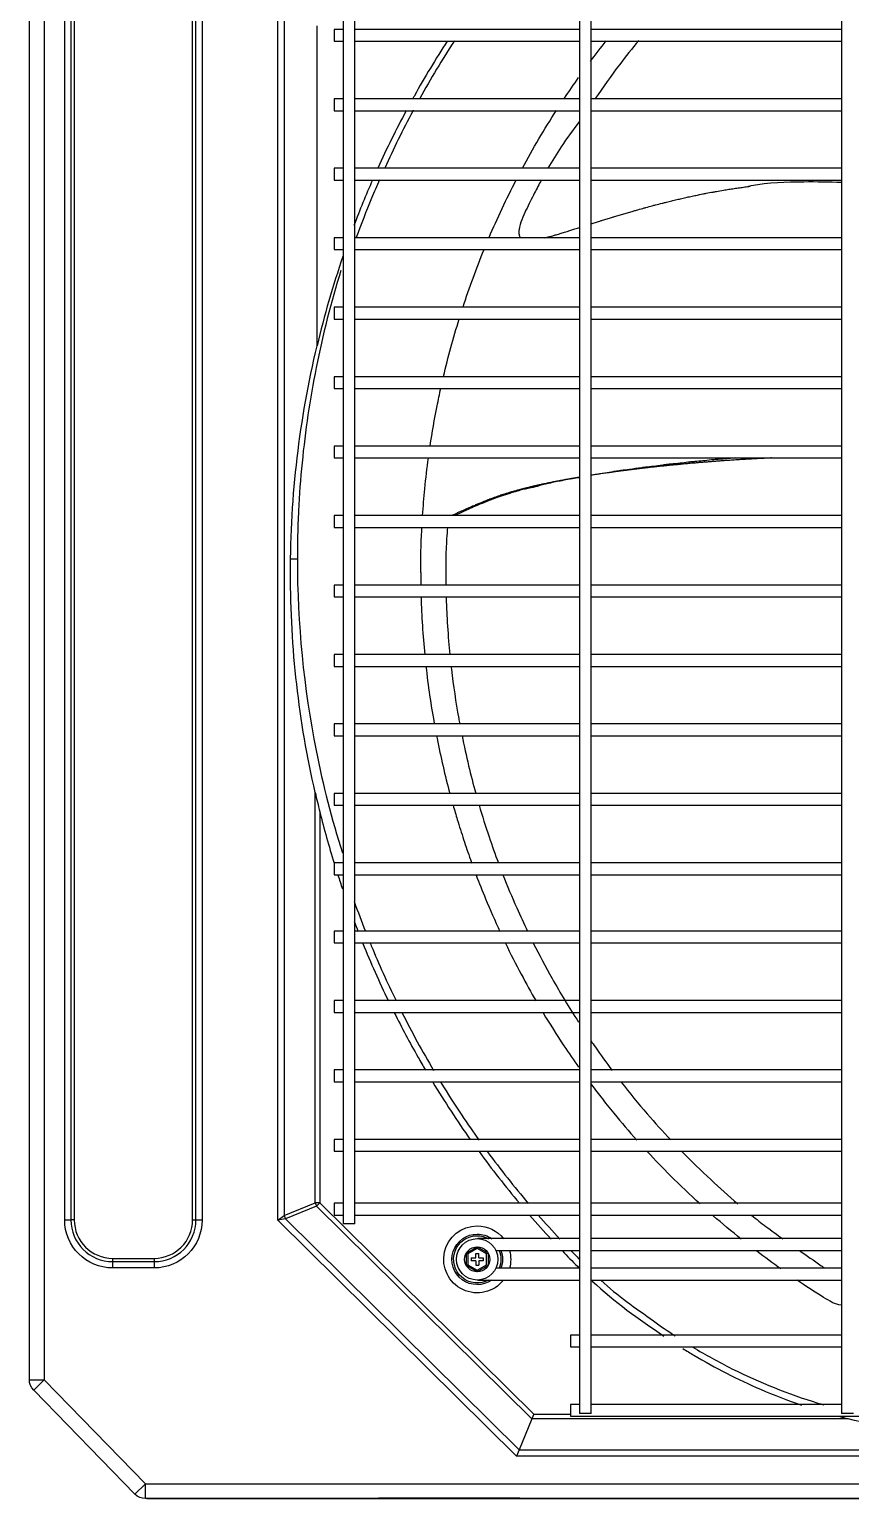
# Model space of a CAD drawing. Extents: x 58467 to 79089, y -33726 to -17391.
# Drawn here: x 72327.38 to 72355.18, y -19215.78 to -19166.08 of the extents above; entities that cross this region are included whole.
import ezdxf

# ---------------------------------------------------------------- set-up
doc = ezdxf.new("R2010")
doc.units = 0
doc.header["$LTSCALE"] = 100

# ---------------------------------------------------------------- blocks, each defined once
blk = doc.blocks.new('ZSGT')
at = {"color": 3}
for p, q in [((40406.112, -24505.674, -3.539), (40406.112, -24624.037, -3.539)), ((40406.512, -24624.037, -3.539), (40406.512, -24505.674, -3.539)), ((40414.991, -24505.674, -3.539), (40414.991, -24624.037, -3.539)), ((40387.493, -24622.901, -3.539), (40387.493, -24506.899, -3.539)), ((40387.993, -24506.899, -3.539), (40387.993, -24622.901, -3.539)), ((40388.688, -24617.494, -3.539), (40388.688, -24512.35, -3.539)), ((40388.901, -24512.35, -3.539), (40388.901, -24617.494, -3.539)), ((40389.013, -24512.35, -3.539), (40389.013, -24617.494, -3.539)), ((40393.018, -24617.494, -3.539), (40393.018, -24512.35, -3.539)), ((40393.13, -24617.494, -3.539), (40393.13, -24512.35, -3.539)), ((40393.342, -24512.35, -3.539), (40393.342, -24617.494, -3.539)), ((40395.909, -24617.501, -3.539), (40395.909, -24512.343, -3.539)), ((40398.113, -24512.173, -3.539), (40398.113, -24617.628, -3.539)), ((40398.513, -24617.628, -3.539), (40398.513, -24512.173, -3.539)), ((40396.121, -24512.495, -3.539), (40396.121, -24617.349, -3.539)), ((40397.233, -24587.921, -3.539), (40397.233, -24577.1, -3.539)), ((40398.114, -24577.22, -3.539), (40397.814, -24577.22, -3.539)), ((40397.814, -24577.22, -3.539), (40397.814, -24577.62, -3.539)), ((40406.113, -24577.22, -3.539), (40398.514, -24577.22, -3.539)), ((40414.991, -24577.22, -3.539), (40406.513, -24577.22, -3.539)), ((40397.814, -24577.62, -3.539), (40398.114, -24577.62, -3.539)), ((40398.514, -24577.62, -3.539), (40406.113, -24577.62, -3.539)), ((40406.513, -24577.62, -3.539), (40414.991, -24577.62, -3.539)), ((40398.114, -24579.57, -3.539), (40397.814, -24579.57, -3.539)), ((40397.814, -24579.57, -3.539), (40397.814, -24579.97, -3.539)), ((40406.113, -24579.57, -3.539), (40398.514, -24579.57, -3.539)), ((40414.991, -24579.57, -3.539), (40406.513, -24579.57, -3.539)), ((40397.814, -24579.97, -3.539), (40398.114, -24579.97, -3.539)), ((40398.514, -24579.97, -3.539), (40406.113, -24579.97, -3.539)), ((40406.513, -24579.97, -3.539), (40414.991, -24579.97, -3.539)), ((40398.114, -24581.92, -3.539), (40397.814, -24581.92, -3.539)), ((40397.814, -24581.92, -3.539), (40397.814, -24582.32, -3.539)), ((40406.113, -24581.92, -3.539), (40398.514, -24581.92, -3.539)), ((40414.991, -24581.92, -3.539), (40406.513, -24581.92, -3.539)), ((40397.814, -24582.32, -3.539), (40398.114, -24582.32, -3.539)), ((40398.514, -24582.32, -3.539), (40406.113, -24582.32, -3.539)), ((40406.513, -24582.32, -3.539), (40414.991, -24582.32, -3.539)), ((40398.114, -24584.269, -3.539), (40397.814, -24584.269, -3.539)), ((40397.814, -24584.269, -3.539), (40397.814, -24584.669, -3.539)), ((40406.113, -24584.269, -3.539), (40398.514, -24584.269, -3.539)), ((40414.991, -24584.269, -3.539), (40406.513, -24584.269, -3.539)), ((40397.814, -24584.669, -3.539), (40398.114, -24584.669, -3.539)), ((40398.514, -24584.669, -3.539), (40406.113, -24584.669, -3.539)), ((40406.513, -24584.669, -3.539), (40414.991, -24584.669, -3.539)), ((40398.114, -24586.619, -3.539), (40397.814, -24586.619, -3.539)), ((40397.814, -24586.619, -3.539), (40397.814, -24587.019, -3.539)), ((40397.814, -24587.019, -3.539), (40398.114, -24587.019, -3.539)), ((40406.113, -24586.619, -3.539), (40398.514, -24586.619, -3.539)), ((40398.514, -24587.019, -3.539), (40406.113, -24587.019, -3.539)), ((40414.991, -24586.619, -3.539), (40406.513, -24586.619, -3.539)), ((40406.513, -24587.019, -3.539), (40414.991, -24587.019, -3.539)), ((40398.114, -24588.969, -3.539), (40397.814, -24588.969, -3.539)), ((40397.814, -24588.969, -3.539), (40397.814, -24589.369, -3.539)), ((40406.113, -24588.969, -3.539), (40398.514, -24588.969, -3.539)), ((40414.991, -24588.969, -3.539), (40406.513, -24588.969, -3.539)), ((40397.814, -24589.369, -3.539), (40398.114, -24589.369, -3.539)), ((40398.514, -24589.369, -3.539), (40406.113, -24589.369, -3.539)), ((40406.513, -24589.369, -3.539), (40414.991, -24589.369, -3.539)), ((40398.114, -24591.318, -3.539), (40397.814, -24591.318, -3.539)), ((40397.814, -24591.318, -3.539), (40397.814, -24591.718, -3.539)), ((40406.113, -24591.318, -3.539), (40398.514, -24591.318, -3.539)), ((40414.991, -24591.318, -3.539), (40406.513, -24591.318, -3.539)), ((40397.814, -24591.718, -3.539), (40398.114, -24591.718, -3.539)), ((40398.514, -24591.718, -3.539), (40406.113, -24591.718, -3.539)), ((40406.513, -24591.718, -3.539), (40414.991, -24591.718, -3.539)), ((40398.114, -24593.668, -3.539), (40397.814, -24593.668, -3.539)), ((40397.814, -24593.668, -3.539), (40397.814, -24594.068, -3.539)), ((40406.113, -24593.668, -3.539), (40398.514, -24593.668, -3.539)), ((40414.991, -24593.668, -3.539), (40406.513, -24593.668, -3.539)), ((40397.814, -24594.068, -3.539), (40398.114, -24594.068, -3.539)), ((40398.514, -24594.068, -3.539), (40406.113, -24594.068, -3.539)), ((40406.513, -24594.068, -3.539), (40414.991, -24594.068, -3.539)), ((40398.114, -24596.017, -3.539), (40397.814, -24596.017, -3.539)), ((40397.814, -24596.017, -3.539), (40397.814, -24596.417, -3.539)), ((40397.814, -24596.417, -3.539), (40398.114, -24596.417, -3.539)), ((40406.113, -24596.017, -3.539), (40398.514, -24596.017, -3.539)), ((40398.514, -24596.417, -3.539), (40406.113, -24596.417, -3.539)), ((40414.991, -24596.017, -3.539), (40406.513, -24596.017, -3.539)), ((40406.513, -24596.417, -3.539), (40414.991, -24596.417, -3.539)), ((40398.114, -24598.367, -3.539), (40397.814, -24598.367, -3.539)), ((40397.814, -24598.367, -3.539), (40397.814, -24598.767, -3.539)), ((40406.113, -24598.367, -3.539), (40398.514, -24598.367, -3.539)), ((40414.991, -24598.367, -3.539), (40406.513, -24598.367, -3.539)), ((40397.814, -24598.767, -3.539), (40398.114, -24598.767, -3.539)), ((40398.514, -24598.767, -3.539), (40406.113, -24598.767, -3.539)), ((40406.513, -24598.767, -3.539), (40414.991, -24598.767, -3.539)), ((40398.114, -24600.717, -3.539), (40397.814, -24600.717, -3.539)), ((40397.814, -24600.717, -3.539), (40397.814, -24601.117, -3.539)), ((40406.113, -24600.717, -3.539), (40398.514, -24600.717, -3.539)), ((40414.991, -24600.717, -3.539), (40406.513, -24600.717, -3.539)), ((40397.814, -24601.117, -3.539), (40398.114, -24601.117, -3.539)), ((40398.514, -24601.117, -3.539), (40406.113, -24601.117, -3.539)), ((40406.513, -24601.117, -3.539), (40414.991, -24601.117, -3.539)), ((40397.169, -24616.915, -3.539), (40397.169, -24603.038, -3.539)), ((40398.114, -24603.066, -3.539), (40397.814, -24603.066, -3.539)), ((40397.814, -24603.066, -3.539), (40397.814, -24603.466, -3.539)), ((40406.113, -24603.066, -3.539), (40398.514, -24603.066, -3.539)), ((40414.991, -24603.066, -3.539), (40406.513, -24603.066, -3.539)), ((40397.324, -24603.687, -3.539), (40397.324, -24616.915, -3.539)), ((40397.814, -24603.466, -3.539), (40398.114, -24603.466, -3.539)), ((40398.514, -24603.466, -3.539), (40406.113, -24603.466, -3.539)), ((40406.513, -24603.466, -3.539), (40414.991, -24603.466, -3.539)), ((40398.114, -24605.416, -3.539), (40397.814, -24605.416, -3.539)), ((40397.814, -24605.416, -3.539), (40397.814, -24605.816, -3.539)), ((40406.113, -24605.416, -3.539), (40398.514, -24605.416, -3.539)), ((40414.991, -24605.416, -3.539), (40406.513, -24605.416, -3.539)), ((40397.814, -24605.816, -3.539), (40398.114, -24605.816, -3.539)), ((40398.514, -24605.816, -3.539), (40406.113, -24605.816, -3.539)), ((40406.513, -24605.816, -3.539), (40414.991, -24605.816, -3.539)), ((40398.114, -24607.723, -3.539), (40397.814, -24607.723, -3.539)), ((40397.814, -24607.723, -3.539), (40397.814, -24608.123, -3.539)), ((40406.113, -24607.723, -3.539), (40398.514, -24607.723, -3.539)), ((40414.991, -24607.723, -3.539), (40406.513, -24607.723, -3.539)), ((40397.814, -24608.123, -3.539), (40398.114, -24608.123, -3.539)), ((40398.514, -24608.123, -3.539), (40406.113, -24608.123, -3.539)), ((40406.513, -24608.123, -3.539), (40414.991, -24608.123, -3.539)), ((40398.114, -24610.072, -3.539), (40397.814, -24610.072, -3.539)), ((40397.814, -24610.072, -3.539), (40397.814, -24610.472, -3.539)), ((40406.113, -24610.072, -3.539), (40398.514, -24610.072, -3.539)), ((40414.991, -24610.072, -3.539), (40406.513, -24610.072, -3.539)), ((40397.814, -24610.472, -3.539), (40398.114, -24610.472, -3.539)), ((40398.514, -24610.472, -3.539), (40406.113, -24610.472, -3.539)), ((40406.513, -24610.472, -3.539), (40414.991, -24610.472, -3.539)), ((40398.114, -24612.422, -3.539), (40397.814, -24612.422, -3.539)), ((40397.814, -24612.422, -3.539), (40397.814, -24612.822, -3.539)), ((40397.814, -24612.822, -3.539), (40398.114, -24612.822, -3.539)), ((40406.113, -24612.422, -3.539), (40398.514, -24612.422, -3.539)), ((40398.514, -24612.822, -3.539), (40406.113, -24612.822, -3.539)), ((40414.991, -24612.422, -3.539), (40406.513, -24612.422, -3.539)), ((40406.513, -24612.822, -3.539), (40414.991, -24612.822, -3.539)), ((40398.114, -24614.772, -3.539), (40397.814, -24614.772, -3.539)), ((40397.814, -24614.772, -3.539), (40397.814, -24615.171, -3.539)), ((40406.113, -24614.772, -3.539), (40398.514, -24614.772, -3.539)), ((40414.991, -24614.772, -3.539), (40406.513, -24614.772, -3.539)), ((40397.814, -24615.171, -3.539), (40398.114, -24615.171, -3.539)), ((40398.514, -24615.171, -3.539), (40406.113, -24615.171, -3.539)), ((40406.513, -24615.171, -3.539), (40414.991, -24615.171, -3.539)), ((40396.121, -24617.349, -3.539), (40397.169, -24616.915, -3.539)), ((40397.214, -24617.025, -3.539), (40396.167, -24617.459, -3.539)), ((40397.324, -24616.915, -3.539), (40397.169, -24616.915, -3.539)), ((40397.324, -24616.915, -3.539), (40397.214, -24617.025, -3.539)), ((40404.503, -24624.222, -3.539), (40397.214, -24617.025, -3.539)), ((40397.324, -24616.915, -3.539), (40404.567, -24624.067, -3.539)), ((40398.114, -24616.928, -3.539), (40397.814, -24616.928, -3.539)), ((40397.814, -24616.928, -3.539), (40397.814, -24617.328, -3.539)), ((40397.814, -24617.328, -3.539), (40398.114, -24617.328, -3.539)), ((40406.113, -24616.928, -3.539), (40398.514, -24616.928, -3.539)), ((40398.514, -24617.328, -3.539), (40406.113, -24617.328, -3.539)), ((40414.991, -24616.928, -3.539), (40406.513, -24616.928, -3.539)), ((40406.513, -24617.328, -3.539), (40414.991, -24617.328, -3.539)), ((40388.688, -24617.494, -3.539), (40388.901, -24617.494, -3.539)), ((40389.013, -24617.494, -3.539), (40388.901, -24617.494, -3.539)), ((40393.018, -24617.494, -3.539), (40393.13, -24617.494, -3.539)), ((40393.13, -24617.494, -3.539), (40393.342, -24617.494, -3.539)), ((40395.909, -24617.501, -3.539), (40396.121, -24617.349, -3.539)), ((40396.167, -24617.459, -3.539), (40395.909, -24617.501, -3.539)), ((40403.981, -24625.482, -3.539), (40395.909, -24617.501, -3.539)), ((40396.167, -24617.459, -3.539), (40404.069, -24625.27, -3.539)), ((40398.313, -24617.628, -3.539), (40398.113, -24617.628, -3.539)), ((40398.513, -24617.628, -3.539), (40398.313, -24617.628, -3.539)), ((40404.047, -24618.128, -3.539), (40402.67, -24618.128, -3.539)), ((40404.329, -24618.128, -3.539), (40404.047, -24618.128, -3.539)), ((40404.695, -24618.128, -3.539), (40404.329, -24618.128, -3.539)), ((40404.329, -24618.128, -3.539), (40404.329, -24618.128, -3.539)), ((40404.978, -24618.128, -3.539), (40404.695, -24618.128, -3.539)), ((40404.695, -24618.128, -3.539), (40404.695, -24618.128, -3.539)), ((40406.112, -24618.128, -3.539), (40404.978, -24618.128, -3.539)), ((40414.991, -24618.128, -3.539), (40406.512, -24618.128, -3.539)), ((40390.312, -24618.794, -3.539), (40391.718, -24618.794, -3.539)), ((40390.312, -24618.794, -3.539), (40390.312, -24618.906, -3.539)), ((40391.718, -24618.794, -3.539), (40391.718, -24618.906, -3.539)), ((40402.286, -24618.615, -3.539), (40402.654, -24618.403, -3.539)), ((40402.286, -24619.04, -3.539), (40402.286, -24618.615, -3.539)), ((40402.286, -24618.615, -3.539), (40402.336, -24618.644, -3.539)), ((40402.654, -24618.461, -3.539), (40402.336, -24618.644, -3.539)), ((40402.336, -24618.644, -3.539), (40402.336, -24619.011, -3.539)), ((40402.454, -24618.778, -3.539), (40402.604, -24618.778, -3.539)), ((40402.454, -24618.778, -3.539), (40402.454, -24618.878, -3.539)), ((40402.604, -24618.628, -3.539), (40402.704, -24618.628, -3.539)), ((40402.604, -24618.778, -3.539), (40402.604, -24618.628, -3.539)), ((40402.654, -24618.403, -3.539), (40403.022, -24618.615, -3.539)), ((40402.654, -24618.403, -3.539), (40402.654, -24618.461, -3.539)), ((40402.972, -24618.644, -3.539), (40402.654, -24618.461, -3.539)), ((40402.704, -24618.778, -3.539), (40402.704, -24618.628, -3.539)), ((40402.704, -24618.778, -3.539), (40402.854, -24618.778, -3.539)), ((40402.854, -24618.778, -3.539), (40402.854, -24618.878, -3.539)), ((40403.022, -24618.615, -3.539), (40402.972, -24618.644, -3.539)), ((40402.972, -24619.011, -3.539), (40402.972, -24618.644, -3.539)), ((40403.022, -24618.615, -3.539), (40403.022, -24619.04, -3.539)), ((40403.286, -24618.528, -3.539), (40404.047, -24618.528, -3.539)), ((40404.047, -24618.528, -3.539), (40404.329, -24618.528, -3.539)), ((40404.329, -24618.528, -3.539), (40404.695, -24618.528, -3.539)), ((40404.695, -24618.528, -3.539), (40404.978, -24618.528, -3.539)), ((40404.978, -24618.528, -3.539), (40406.112, -24618.528, -3.539)), ((40406.512, -24618.528, -3.539), (40414.991, -24618.528, -3.539)), ((40390.312, -24618.906, -3.539), (40391.718, -24618.906, -3.539)), ((40390.312, -24618.906, -3.539), (40390.312, -24619.118, -3.539)), ((40391.718, -24619.118, -3.539), (40390.312, -24619.118, -3.539)), ((40391.718, -24618.906, -3.539), (40391.718, -24619.118, -3.539)), ((40402.336, -24619.011, -3.539), (40402.286, -24619.04, -3.539)), ((40402.654, -24619.253, -3.539), (40402.286, -24619.04, -3.539)), ((40402.336, -24619.011, -3.539), (40402.654, -24619.195, -3.539)), ((40402.604, -24618.878, -3.539), (40402.454, -24618.878, -3.539)), ((40402.604, -24618.878, -3.539), (40402.604, -24619.028, -3.539)), ((40402.604, -24619.028, -3.539), (40402.704, -24619.028, -3.539)), ((40402.654, -24619.195, -3.539), (40402.972, -24619.011, -3.539)), ((40403.022, -24619.04, -3.539), (40402.654, -24619.253, -3.539)), ((40402.654, -24619.195, -3.539), (40402.654, -24619.253, -3.539)), ((40402.704, -24618.878, -3.539), (40402.704, -24619.028, -3.539)), ((40402.854, -24618.878, -3.539), (40402.704, -24618.878, -3.539)), ((40402.972, -24619.011, -3.539), (40403.022, -24619.04, -3.539)), ((40404.047, -24619.128, -3.539), (40403.286, -24619.128, -3.539)), ((40404.33, -24619.128, -3.539), (40404.047, -24619.128, -3.539)), ((40404.695, -24619.128, -3.539), (40404.33, -24619.128, -3.539)), ((40404.978, -24619.128, -3.539), (40404.695, -24619.128, -3.539)), ((40406.113, -24619.128, -3.539), (40404.978, -24619.128, -3.539)), ((40414.991, -24619.128, -3.539), (40406.513, -24619.128, -3.539)), ((40402.67, -24619.528, -3.539), (40404.047, -24619.528, -3.539)), ((40404.047, -24619.528, -3.539), (40404.33, -24619.528, -3.539)), ((40404.33, -24619.528, -3.539), (40404.695, -24619.528, -3.539)), ((40404.695, -24619.528, -3.539), (40404.978, -24619.528, -3.539)), ((40404.978, -24619.528, -3.539), (40406.113, -24619.528, -3.539)), ((40406.513, -24619.528, -3.539), (40414.991, -24619.528, -3.539)), ((40406.112, -24621.387, -3.539), (40405.812, -24621.387, -3.539)), ((40405.812, -24621.387, -3.539), (40405.812, -24621.787, -3.539)), ((40405.812, -24621.787, -3.539), (40406.112, -24621.787, -3.539)), ((40414.991, -24621.387, -3.539), (40406.512, -24621.387, -3.539)), ((40406.512, -24621.787, -3.539), (40414.991, -24621.787, -3.539)), ((40387.493, -24622.901, -3.539), (40387.993, -24622.901, -3.539)), ((40387.639, -24623.254, -3.539), (40387.993, -24622.901, -3.539)), ((40391.066, -24626.776, -3.539), (40387.639, -24623.254, -3.539)), ((40387.993, -24622.901, -3.539), (40391.42, -24626.422, -3.539)), ((40406.112, -24623.736, -3.539), (40405.812, -24623.736, -3.539)), ((40405.812, -24623.736, -3.539), (40405.812, -24624.136, -3.539)), ((40414.991, -24623.736, -3.539), (40406.512, -24623.736, -3.539)), ((40404.503, -24624.222, -3.539), (40404.069, -24625.27, -3.539)), ((40404.567, -24624.067, -3.539), (40404.503, -24624.222, -3.539)), ((40415.214, -24624.222, -3.539), (40404.503, -24624.222, -3.539)), ((40404.567, -24624.067, -3.539), (40405.812, -24624.067, -3.539)), ((40405.812, -24624.136, -3.539), (40451.205, -24624.136, -3.539)), ((40406.312, -24624.037, -3.539), (40406.112, -24624.037, -3.539)), ((40406.512, -24624.037, -3.539), (40406.312, -24624.037, -3.539)), ((40415.191, -24624.037, -3.539), (40414.991, -24624.037, -3.539)), ((40415.391, -24624.037, -3.539), (40415.191, -24624.037, -3.539)), ((40404.069, -24625.27, -3.539), (40403.981, -24625.482, -3.539)), ((40404.069, -24625.27, -3.539), (40452.884, -24625.27, -3.539)), ((40453.036, -24625.482, -3.539), (40403.981, -24625.482, -3.539)), ((40391.066, -24626.776, -3.539), (40391.42, -24626.422, -3.539)), ((40391.42, -24626.422, -3.539), (40459.472, -24626.422, -3.539)), ((40391.42, -24626.922, -3.539), (40391.42, -24626.422, -3.539)), ((40459.472, -24626.922, -3.539), (40391.42, -24626.922, -3.539)), ((40391.467, -24626.922, -3.539), (40459.472, -24626.922, -3.539)), ((40391.467, -24626.922, -3.539), (40459.472, -24626.922, -3.539)), ((40399.614, -24626.902, -3.539), (40399.314, -24626.902, -3.539)), ((40399.614, -24626.902, -3.539), (40399.314, -24626.902, -3.539)), ((40404.097, -24626.902, -3.539), (40399.614, -24626.902, -3.539)), ((40399.614, -24626.922, -3.539), (40399.614, -24626.902, -3.539)), ((40404.097, -24626.902, -3.539), (40399.614, -24626.902, -3.539)), ((40399.614, -24626.922, -3.539), (40399.614, -24626.902, -3.539))]:
    blk.add_line(p, q, dxfattribs=at)
for radius in [0.7, 0.425, 0.425]:
    blk.add_circle((40402.654, -24618.828, -3.539), radius, dxfattribs=at)
at = {"color": 3, "extrusion": (0, 0, -1)}
for centre, radius, start, end in [((-40390.312, -24617.494, 3.539), 1.624, 270, 0), ((-40391.718, -24617.494, 3.539), 1.624, 180, 270), ((-40402.654, -24618.828, 3.539), 1.133, 218.1431, 90), ((-40402.654, -24618.828, 3.539), 1.133, 90, 141.8625), ((-40402.654, -24618.828, 3.539), 0.856, 234.7874, 90), ((-40402.654, -24618.828, 3.539), 0.8, 241.0199, 90), ((-40402.654, -24618.828, 3.539), 0.856, 90, 125.2181), ((-40402.654, -24618.828, 3.539), 0.8, 90, 118.9856), ((-40402.654, -24618.828, 3.539), 0.8, 157.9949, 202.0107), ((-40402.654, -24618.828, 3.539), 0.856, 159.5138, 200.4919), ((-40402.654, -24618.828, 3.539), 1.133, 164.6607, 195.3451), ((-40387.993, -24622.901, 3.539), 0.5, 315, 0), ((-40391.42, -24626.422, 3.539), 0.5, 270, 315), ((-40399.314, -24626.982, 3.539), 0.08, 48.5895, 90), ((-40399.314, -24626.982, 3.539), 0.08, 48.5895, 90)]:
    blk.add_arc(centre, radius, start, end, dxfattribs=at)
at = {"color": 3}
for centre, radius, start, end in [((40390.312, -24617.494, -3.539), 1.412, 180, 270), ((40390.312, -24617.494, -3.539), 1.3, 180, 270), ((40391.718, -24617.494, -3.539), 1.412, 270, 0), ((40391.718, -24617.494, -3.539), 1.3, 270, 0)]:
    blk.add_arc(centre, radius, start, end, dxfattribs=at)
for centre in [(40397.324, -24616.915, -3.539), (40396.277, -24617.349, -3.539)]:
    blk.add_ellipse(centre, major_axis=(0.084, -0.203), ratio=0.678598, start_param=4.438375, end_param=4.986403, dxfattribs=at)
for points, knots in [([(40401.639, -24577.616, -3.539), (40401.248, -24578.221, -3.539), (40400.877, -24578.838, -3.539), (40400.51, -24579.496, -3.539), (40400.491, -24579.53, -3.539), (40400.472, -24579.563, -3.539)], [0, 0, 0, 0, 0.948829, 0.948829, 1, 1, 1, 1]), ([(40408.124, -24577.595, -3.539), (40407.898, -24577.864, -3.539), (40407.389, -24578.5, -3.539), (40406.92, -24579.176, -3.539), (40406.651, -24579.563, -3.539)], [0, 0, 0, 0, 0.431303, 1, 1, 1, 1]), ([(40405.593, -24579.57, -3.539), (40405.598, -24579.563, -3.539), (40405.602, -24579.556, -3.539), (40405.764, -24579.314, -3.539), (40405.924, -24579.081, -3.539), (40406.088, -24578.852, -3.539)], [0, 0, 0, 0, 0.030043, 0.030043, 1, 1, 1, 1]), ([(40400.491, -24579.956, -3.539), (40400.485, -24579.967, -3.539), (40400.479, -24579.978, -3.539), (40400.137, -24580.617, -3.539), (40399.819, -24581.26, -3.539), (40399.523, -24581.911, -3.539)], [0, 0, 0, 0, 0.01719, 0.01719, 1, 1, 1, 1]), ([(40406.112, -24580.328, -3.539), (40405.907, -24580.613, -3.539), (40405.526, -24581.124, -3.539), (40405.191, -24581.668, -3.539), (40405.048, -24581.914, -3.539)], [0, 0, 0, 0, 0.555414, 1, 1, 1, 1]), ([(40399.345, -24582.309, -3.539), (40399.254, -24582.516, -3.539), (40399.165, -24582.724, -3.539), (40398.896, -24583.373, -3.539), (40398.723, -24583.817, -3.539), (40398.561, -24584.263, -3.539)], [0, 0, 0, 0, 0.321462, 0.321462, 1, 1, 1, 1]), ([(40404.823, -24582.319, -3.539), (40404.745, -24582.462, -3.539), (40404.57, -24582.798, -3.539), (40404.347, -24583.24, -3.539), (40404.157, -24583.653, -3.539), (40404.069, -24583.923, -3.539), (40404.06, -24584.126, -3.539), (40404.083, -24584.215, -3.539), (40404.109, -24584.258, -3.539), (40404.118, -24584.269, -3.539)], [0, 0, 0, 0, 0.231844, 0.538128, 0.699931, 0.858126, 0.923343, 0.979536, 1, 1, 1, 1]), ([(40406.511, -24583.797, -3.539), (40406.511, -24583.797, -3.539), (40406.558, -24583.782, -3.539), (40406.654, -24583.752, -3.539), (40406.784, -24583.711, -3.539), (40406.917, -24583.67, -3.539), (40407.051, -24583.628, -3.539), (40407.187, -24583.586, -3.539), (40407.325, -24583.544, -3.539), (40407.463, -24583.502, -3.539), (40407.62, -24583.456, -3.539), (40407.777, -24583.41, -3.539), (40407.917, -24583.369, -3.539), (40408.077, -24583.324, -3.539), (40408.22, -24583.284, -3.539), (40408.399, -24583.235, -3.539), (40408.544, -24583.196, -3.539), (40408.727, -24583.148, -3.539), (40408.874, -24583.11, -3.539), (40409.043, -24583.067, -3.539), (40409.194, -24583.03, -3.539), (40409.367, -24582.989, -3.539), (40409.54, -24582.948, -3.539), (40409.713, -24582.909, -3.539), (40409.886, -24582.871, -3.539), (40410.078, -24582.831, -3.539), (40410.251, -24582.795, -3.539), (40410.445, -24582.757, -3.539), (40410.6, -24582.728, -3.539), (40410.794, -24582.693, -3.539), (40410.97, -24582.663, -3.539), (40411.167, -24582.63, -3.539), (40411.347, -24582.603, -3.539), (40411.529, -24582.576, -3.539), (40411.711, -24582.551, -3.539), (40411.832, -24582.535, -3.539), (40411.893, -24582.528, -3.539)], [0, 0, 0, 0, 0.000068, 0.030993, 0.061917, 0.082534, 0.113458, 0.144382, 0.164999, 0.195923, 0.226847, 0.257772, 0.288696, 0.309313, 0.350545, 0.371161, 0.412394, 0.43301, 0.474243, 0.494859, 0.525784, 0.556708, 0.587632, 0.618557, 0.649481, 0.680406, 0.721638, 0.742255, 0.783487, 0.804103, 0.845336, 0.87626, 0.907185, 0.938109, 0.969034, 1, 1, 1, 1]), ([(40411.841, -24582.521, -3.539), (40411.87, -24582.515, -3.539), (40412.483, -24582.397, -3.539), (40413.541, -24582.364, -3.539), (40414.565, -24582.372, -3.539), (40414.991, -24582.393, -3.539)], [0, 0, 0, 0, 0.028763, 0.596266, 1, 1, 1, 1]), ([(40404.946, -24584.27, -3.539), (40404.96, -24584.267, -3.539), (40404.997, -24584.258, -3.539), (40405.06, -24584.241, -3.539), (40405.134, -24584.221, -3.539), (40405.222, -24584.197, -3.539), (40405.313, -24584.17, -3.539), (40405.419, -24584.139, -3.539), (40405.514, -24584.111, -3.539), (40405.611, -24584.081, -3.539), (40405.71, -24584.05, -3.539), (40405.826, -24584.014, -3.539), (40405.943, -24583.977, -3.539), (40406.043, -24583.946, -3.539), (40406.098, -24583.928, -3.539), (40406.123, -24583.92, -3.539)], [0, 0, 0, 0, 0.041171, 0.11053, 0.17989, 0.249249, 0.353288, 0.422648, 0.526687, 0.596046, 0.665406, 0.769445, 0.873484, 0.942844, 1, 1, 1, 1]), ([(40398.038, -24585.371, -3.539), (40397.704, -24586.452, -3.539), (40397.426, -24587.549, -3.539), (40396.992, -24589.721, -3.539), (40396.832, -24590.795, -3.539), (40396.671, -24592.423, -3.539), (40396.631, -24592.967, -3.539), (40396.591, -24593.783, -3.539), (40396.581, -24594.055, -3.539), (40396.568, -24594.6, -3.539), (40396.565, -24594.876, -3.539), (40396.565, -24595.145, -3.539)], [0, 0, 0, 0, 0.344826, 0.344826, 0.672413, 0.672413, 0.836207, 0.836207, 0.918103, 0.918103, 1, 1, 1, 1]), ([(40401.06, -24591.313, -3.539), (40401.128, -24590.859, -3.539), (40401.207, -24590.406, -3.539), (40401.336, -24589.758, -3.539), (40401.377, -24589.56, -3.539), (40401.421, -24589.363, -3.539)], [0, 0, 0, 0, 0.694891, 0.694891, 1, 1, 1, 1]), ([(40400.806, -24593.665, -3.539), (40400.826, -24593.363, -3.539), (40400.851, -24593.06, -3.539), (40400.915, -24592.409, -3.539), (40400.956, -24592.061, -3.539), (40401.003, -24591.714, -3.539)], [0, 0, 0, 0, 0.464066, 0.464066, 1, 1, 1, 1]), ([(40412.621, -24591.718, -3.539), (40412.606, -24591.719, -3.539), (40412.542, -24591.722, -3.539), (40412.427, -24591.727, -3.539), (40412.262, -24591.736, -3.539), (40412.115, -24591.744, -3.539), (40411.954, -24591.753, -3.539), (40411.809, -24591.761, -3.539), (40411.647, -24591.771, -3.539), (40411.486, -24591.781, -3.539), (40411.341, -24591.79, -3.539), (40411.179, -24591.801, -3.539), (40411.032, -24591.811, -3.539), (40410.868, -24591.823, -3.539), (40410.721, -24591.834, -3.539), (40410.576, -24591.845, -3.539), (40410.417, -24591.857, -3.539), (40410.26, -24591.87, -3.539), (40410.102, -24591.883, -3.539), (40409.945, -24591.897, -3.539), (40409.804, -24591.909, -3.539), (40409.647, -24591.924, -3.539), (40409.505, -24591.937, -3.539), (40409.346, -24591.952, -3.539), (40409.203, -24591.966, -3.539), (40409.061, -24591.981, -3.539), (40408.905, -24591.997, -3.539), (40408.767, -24592.011, -3.539), (40408.614, -24592.028, -3.539), (40408.477, -24592.043, -3.539), (40408.325, -24592.061, -3.539), (40408.174, -24592.078, -3.539), (40408.038, -24592.095, -3.539), (40407.887, -24592.113, -3.539), (40407.75, -24592.131, -3.539), (40407.597, -24592.15, -3.539), (40407.461, -24592.168, -3.539), (40407.326, -24592.186, -3.539), (40407.178, -24592.207, -3.539), (40407.046, -24592.225, -3.539), (40406.901, -24592.246, -3.539), (40406.784, -24592.263, -3.539), (40406.645, -24592.284, -3.539), (40406.563, -24592.297, -3.539), (40406.51, -24592.305, -3.539)], [0, 0, 0, 0, 0.006537, 0.029522, 0.052508, 0.083155, 0.098479, 0.129126, 0.152111, 0.175096, 0.205744, 0.221067, 0.251714, 0.2747, 0.297685, 0.32067, 0.343656, 0.374303, 0.397288, 0.420274, 0.450921, 0.466244, 0.496892, 0.519877, 0.542862, 0.565848, 0.588833, 0.61948, 0.634804, 0.665451, 0.688436, 0.711422, 0.742069, 0.757393, 0.78804, 0.811025, 0.83401, 0.856996, 0.879981, 0.910628, 0.925952, 0.956599, 0.971923, 1, 1, 1, 1]), ([(40411.4, -24591.718, -3.539), (40411.367, -24591.721, -3.539), (40411.238, -24591.736, -3.539), (40411.05, -24591.748, -3.539), (40410.832, -24591.762, -3.539), (40410.602, -24591.784, -3.539), (40410.364, -24591.813, -3.539), (40410.151, -24591.833, -3.539), (40409.971, -24591.845, -3.539), (40409.8, -24591.86, -3.539), (40409.582, -24591.896, -3.539), (40409.327, -24591.915, -3.539), (40409.1, -24591.938, -3.539), (40408.87, -24591.968, -3.539), (40408.642, -24592.002, -3.539), (40408.417, -24592.024, -3.539), (40408.122, -24592.059, -3.539), (40407.898, -24592.103, -3.539), (40407.636, -24592.13, -3.539), (40407.386, -24592.163, -3.539), (40407.122, -24592.209, -3.539), (40406.899, -24592.244, -3.539), (40406.714, -24592.27, -3.539), (40406.6, -24592.288, -3.539), (40406.536, -24592.301, -3.539), (40406.511, -24592.306, -3.539)], [0, 0, 0, 0, 0.018147, 0.072604, 0.104033, 0.137751, 0.209267, 0.273712, 0.29859, 0.319902, 0.366361, 0.424834, 0.458218, 0.494226, 0.568305, 0.629107, 0.652171, 0.729744, 0.761435, 0.795633, 0.869455, 0.937429, 0.963885, 0.985806, 1, 1, 1, 1]), ([(40406.113, -24592.38, -3.539), (40406.104, -24592.382, -3.539), (40406.047, -24592.391, -3.539), (40405.937, -24592.407, -3.539), (40405.737, -24592.441, -3.539), (40405.449, -24592.503, -3.539), (40405.215, -24592.547, -3.539), (40404.865, -24592.624, -3.539), (40404.661, -24592.688, -3.539), (40404.424, -24592.739, -3.539), (40404.244, -24592.779, -3.539), (40404.062, -24592.825, -3.539), (40403.915, -24592.869, -3.539), (40403.82, -24592.897, -3.539), (40403.729, -24592.924, -3.539), (40403.606, -24592.965, -3.539), (40403.425, -24593.025, -3.539), (40403.085, -24593.146, -3.539), (40402.711, -24593.298, -3.539), (40402.353, -24593.454, -3.539), (40402.174, -24593.544, -3.539), (40402.062, -24593.597, -3.539), (40401.975, -24593.629, -3.539), (40401.882, -24593.638, -3.539), (40401.837, -24593.646, -3.539), (40401.818, -24593.649, -3.539)], [0, 0, 0, 0, 0.005394, 0.035574, 0.066603, 0.130629, 0.243655, 0.266475, 0.346531, 0.38044, 0.417111, 0.456558, 0.498164, 0.521749, 0.531848, 0.564447, 0.595782, 0.649695, 0.782565, 0.838846, 0.88891, 0.914609, 0.933595, 0.963425, 1, 1, 1, 1]), ([(40406.113, -24592.369, -3.539), (40406.111, -24592.369, -3.539), (40406.067, -24592.377, -3.539), (40405.979, -24592.392, -3.539), (40405.85, -24592.414, -3.539), (40405.736, -24592.434, -3.539), (40405.61, -24592.457, -3.539), (40405.5, -24592.478, -3.539), (40405.363, -24592.504, -3.539), (40405.254, -24592.525, -3.539), (40405.119, -24592.552, -3.539), (40405.011, -24592.574, -3.539), (40404.891, -24592.6, -3.539), (40404.785, -24592.623, -3.539), (40404.666, -24592.65, -3.539), (40404.547, -24592.677, -3.539), (40404.442, -24592.702, -3.539), (40404.337, -24592.728, -3.539), (40404.232, -24592.754, -3.539), (40404.13, -24592.781, -3.539), (40404.028, -24592.809, -3.539), (40403.928, -24592.836, -3.539), (40403.829, -24592.865, -3.539), (40403.733, -24592.893, -3.539), (40403.635, -24592.924, -3.539), (40403.539, -24592.954, -3.539), (40403.456, -24592.982, -3.539), (40403.373, -24593.01, -3.539), (40403.28, -24593.042, -3.539), (40403.189, -24593.075, -3.539), (40403.11, -24593.105, -3.539), (40403.032, -24593.134, -3.539), (40402.955, -24593.164, -3.539), (40402.869, -24593.198, -3.539), (40402.795, -24593.228, -3.539), (40402.722, -24593.258, -3.539), (40402.661, -24593.283, -3.539), (40402.601, -24593.309, -3.539), (40402.533, -24593.338, -3.539), (40402.467, -24593.366, -3.539), (40402.401, -24593.394, -3.539), (40402.349, -24593.417, -3.539), (40402.294, -24593.441, -3.539), (40402.248, -24593.461, -3.539), (40402.195, -24593.484, -3.539), (40402.154, -24593.502, -3.539), (40402.107, -24593.523, -3.539), (40402.065, -24593.541, -3.539), (40402.03, -24593.556, -3.539), (40401.993, -24593.572, -3.539), (40401.977, -24593.579, -3.539), (40401.972, -24593.581, -3.539)], [0, 0, 0, 0, 0.000919, 0.026107, 0.051295, 0.076483, 0.093275, 0.126859, 0.143651, 0.177235, 0.194027, 0.227611, 0.244403, 0.269591, 0.294779, 0.319967, 0.345155, 0.361947, 0.387135, 0.412323, 0.429115, 0.454303, 0.479491, 0.496283, 0.521471, 0.546659, 0.563451, 0.580243, 0.605431, 0.630619, 0.647411, 0.664203, 0.689391, 0.706183, 0.731372, 0.748164, 0.764956, 0.781748, 0.79854, 0.823728, 0.84052, 0.857312, 0.874104, 0.890896, 0.907688, 0.92448, 0.941272, 0.958064, 0.974856, 0.991648, 1, 1, 1, 1]), ([(40401.952, -24593.59, -3.539), (40401.92, -24593.608, -3.539), (40401.867, -24593.638, -3.539), (40401.828, -24593.659, -3.539), (40401.813, -24593.669, -3.539)], [0, 0, 0, 0, 0.532534, 1, 1, 1, 1]), ([(40400.742, -24595.588, -3.539), (40400.742, -24595.111, -3.539), (40400.753, -24594.643, -3.539), (40400.778, -24594.136, -3.539), (40400.78, -24594.101, -3.539), (40400.782, -24594.066, -3.539)], [0, 0, 0, 0, 0.930665, 0.930665, 1, 1, 1, 1]), ([(40401.648, -24594.069, -3.539), (40401.626, -24594.317, -3.539), (40401.591, -24594.854, -3.539), (40401.587, -24595.501, -3.539), (40401.591, -24595.902, -3.539), (40401.593, -24596.019, -3.539)], [0, 0, 0, 0, 0.37572, 0.818355, 1, 1, 1, 1]), ([(40396.565, -24595.145, -3.539), (40396.564, -24597.319, -3.539), (40396.78, -24599.501, -3.539), (40397.434, -24602.787, -3.539), (40397.73, -24603.942, -3.539), (40398.088, -24605.08, -3.539)], [0, 0, 0, 0, 0.642828, 0.642828, 1, 1, 1, 1]), ([(40401.602, -24596.419, -3.539), (40401.607, -24596.584, -3.539), (40401.625, -24597.082, -3.539), (40401.668, -24597.731, -3.539), (40401.713, -24598.215, -3.539), (40401.728, -24598.368, -3.539)], [0, 0, 0, 0, 0.252208, 0.764491, 1, 1, 1, 1]), ([(40401.77, -24598.767, -3.539), (40401.774, -24598.801, -3.539), (40401.842, -24599.389, -3.539), (40401.939, -24600.038, -3.539), (40402.051, -24600.655, -3.539), (40402.063, -24600.717, -3.539)], [0, 0, 0, 0, 0.051596, 0.904233, 1, 1, 1, 1]), ([(40401.276, -24601.118, -3.539), (40401.282, -24601.148, -3.539), (40401.288, -24601.179, -3.539), (40401.419, -24601.835, -3.539), (40401.563, -24602.457, -3.539), (40401.729, -24603.074, -3.539)], [0, 0, 0, 0, 0.0469, 0.0469, 1, 1, 1, 1]), ([(40402.14, -24601.116, -3.539), (40402.208, -24601.454, -3.539), (40402.351, -24602.103, -3.539), (40402.519, -24602.753, -3.539), (40402.606, -24603.066, -3.539)], [0, 0, 0, 0, 0.520178, 1, 1, 1, 1]), ([(40401.839, -24603.472, -3.539), (40401.885, -24603.632, -3.539), (40401.932, -24603.792, -3.539), (40402.048, -24604.178, -3.539), (40402.12, -24604.404, -3.539), (40402.269, -24604.855, -3.539), (40402.346, -24605.08, -3.539), (40402.441, -24605.346, -3.539), (40402.456, -24605.387, -3.539), (40402.47, -24605.428, -3.539)], [0, 0, 0, 0, 0.243898, 0.243898, 0.590099, 0.590099, 0.9363, 0.9363, 1, 1, 1, 1]), ([(40402.72, -24603.465, -3.539), (40402.824, -24603.823, -3.539), (40403.029, -24604.473, -3.539), (40403.26, -24605.124, -3.539), (40403.37, -24605.417, -3.539)], [0, 0, 0, 0, 0.549857, 1, 1, 1, 1]), ([(40402.618, -24605.827, -3.539), (40402.721, -24606.097, -3.539), (40402.827, -24606.365, -3.539), (40403.092, -24607.004, -3.539), (40403.253, -24607.372, -3.539), (40403.422, -24607.737, -3.539)], [0, 0, 0, 0, 0.416753, 0.416753, 1, 1, 1, 1]), ([(40403.524, -24605.817, -3.539), (40403.671, -24606.192, -3.539), (40403.936, -24606.829, -3.539), (40404.23, -24607.465, -3.539), (40404.355, -24607.726, -3.539)], [0, 0, 0, 0, 0.58808, 1, 1, 1, 1]), ([(40399.033, -24608.133, -3.539), (40399.045, -24608.161, -3.539), (40399.056, -24608.189, -3.539), (40399.326, -24608.842, -3.539), (40399.606, -24609.462, -3.539), (40399.905, -24610.074, -3.539)], [0, 0, 0, 0, 0.043139, 0.043139, 1, 1, 1, 1]), ([(40403.612, -24608.137, -3.539), (40403.782, -24608.49, -3.539), (40403.96, -24608.839, -3.539), (40404.306, -24609.489, -3.539), (40404.474, -24609.79, -3.539), (40404.647, -24610.088, -3.539)], [0, 0, 0, 0, 0.531495, 0.531495, 1, 1, 1, 1]), ([(40404.552, -24608.127, -3.539), (40404.752, -24608.527, -3.539), (40405.229, -24609.424, -3.539), (40405.764, -24610.311, -3.539), (40406.08, -24610.8, -3.539)], [0, 0, 0, 0, 0.44453, 1, 1, 1, 1]), ([(40399.846, -24610.483, -3.539), (40400.103, -24610.995, -3.539), (40400.372, -24611.5, -3.539), (40400.736, -24612.14, -3.539), (40400.818, -24612.283, -3.539), (40400.902, -24612.425, -3.539)], [0, 0, 0, 0, 0.775009, 0.775009, 1, 1, 1, 1]), ([(40404.885, -24610.49, -3.539), (40405.112, -24610.866, -3.539), (40405.347, -24611.237, -3.539), (40405.753, -24611.846, -3.539), (40405.918, -24612.086, -3.539), (40406.088, -24612.324, -3.539)], [0, 0, 0, 0, 0.601739, 0.601739, 1, 1, 1, 1]), ([(40406.5, -24611.431, -3.539), (40406.551, -24611.505, -3.539), (40406.784, -24611.842, -3.539), (40407.026, -24612.176, -3.539), (40407.221, -24612.434, -3.539)], [0, 0, 0, 0, 0.220681, 1, 1, 1, 1]), ([(40401.426, -24612.847, -3.539), (40401.654, -24613.221, -3.539), (40401.89, -24613.589, -3.539), (40402.324, -24614.238, -3.539), (40402.52, -24614.521, -3.539), (40402.72, -24614.801, -3.539)], [0, 0, 0, 0, 0.558497, 0.558497, 1, 1, 1, 1]), ([(40406.484, -24612.868, -3.539), (40406.6, -24613.023, -3.539), (40406.717, -24613.176, -3.539), (40406.982, -24613.517, -3.539), (40407.131, -24613.703, -3.539), (40407.534, -24614.195, -3.539), (40407.793, -24614.497, -3.539), (40408.057, -24614.794, -3.539)], [0, 0, 0, 0, 0.233835, 0.233835, 0.520573, 0.520573, 1, 1, 1, 1]), ([(40407.528, -24612.836, -3.539), (40407.811, -24613.197, -3.539), (40408.354, -24613.858, -3.539), (40408.935, -24614.499, -3.539), (40409.21, -24614.79, -3.539)], [0, 0, 0, 0, 0.541295, 1, 1, 1, 1]), ([(40409.595, -24615.191, -3.539), (40409.908, -24615.509, -3.539), (40410.519, -24616.105, -3.539), (40411.161, -24616.683, -3.539), (40411.473, -24616.949, -3.539)], [0, 0, 0, 0, 0.526998, 1, 1, 1, 1]), ([(40411.95, -24617.345, -3.539), (40412.106, -24617.47, -3.539), (40412.45, -24617.738, -3.539), (40412.805, -24617.995, -3.539), (40412.999, -24618.132, -3.539)], [0, 0, 0, 0, 0.45942, 1, 1, 1, 1]), ([(40413.564, -24618.528, -3.539), (40413.809, -24618.697, -3.539), (40414.093, -24618.895, -3.539), (40414.376, -24619.099, -3.539), (40414.415, -24619.128, -3.539)], [0, 0, 0, 0, 0.861799, 1, 1, 1, 1]), ([(40406.843, -24619.537, -3.539), (40407.408, -24620.064, -3.539), (40408.005, -24620.464, -3.539), (40408.865, -24621.088, -3.539), (40409.109, -24621.257, -3.539), (40409.358, -24621.42, -3.539)], [0, 0, 0, 0, 0.719648, 0.719648, 1, 1, 1, 1]), ([(40414.974, -24620.381, -3.539), (40414.774, -24620.355, -3.539), (40414.272, -24620.051, -3.539), (40413.778, -24619.732, -3.539), (40413.483, -24619.533, -3.539)], [0, 0, 0, 0, 0.394402, 1, 1, 1, 1]), ([(40409.952, -24621.795, -3.539), (40410.384, -24622.056, -3.539), (40410.826, -24622.3, -3.539), (40412.208, -24622.991, -3.539), (40413.192, -24623.385, -3.539), (40414.253, -24623.71, -3.539), (40414.324, -24623.732, -3.539), (40414.394, -24623.752, -3.539)], [0, 0, 0, 0, 0.31261, 0.31261, 0.954356, 0.954356, 1, 1, 1, 1]), ([(40409.618, -24621.845, -3.539), (40409.741, -24621.922, -3.539), (40409.865, -24621.998, -3.539), (40410.711, -24622.501, -3.539), (40411.469, -24622.888, -3.539), (40412.7, -24623.417, -3.539), (40413.162, -24623.595, -3.539), (40413.63, -24623.755, -3.539)], [0, 0, 0, 0, 0.098619, 0.098619, 0.666619, 0.666619, 1, 1, 1, 1]), ([(40429.492, -24625.058, -3.539), (40427.095, -24625.058, -3.539), (40424.699, -24625.014, -3.539), (40421.706, -24624.905, -3.539), (40421.108, -24624.88, -3.539), (40419.913, -24624.825, -3.539), (40419.315, -24624.798, -3.539), (40417.529, -24624.688, -3.539), (40416.36, -24624.508, -3.539), (40415.214, -24624.222, -3.539)], [0, 0, 0, 0, 0.5, 0.5, 0.625, 0.625, 0.75, 0.75, 1, 1, 1, 1])]:
    blk.add_open_spline(points, degree=3, knots=knots, dxfattribs=at)
for points in [[(40401.882, -24577.604, -3.539), (40401.469, -24578.24, -3.539), (40401.078, -24578.891, -3.539), (40400.708, -24579.557, -3.539)], [(40406.484, -24578.308, -3.539), (40406.66, -24578.072, -3.539), (40406.84, -24577.84, -3.539), (40407.023, -24577.61, -3.539)], [(40400.252, -24579.968, -3.539), (40399.91, -24580.606, -3.539), (40399.589, -24581.254, -3.539), (40399.291, -24581.911, -3.539)], [(40404.183, -24581.918, -3.539), (40404.542, -24581.25, -3.539), (40404.927, -24580.597, -3.539), (40405.337, -24579.96, -3.539)], [(40399.109, -24582.317, -3.539), (40398.887, -24582.823, -3.539), (40398.678, -24583.335, -3.539), (40398.482, -24583.852, -3.539)], [(40403.055, -24584.264, -3.539), (40403.337, -24583.603, -3.539), (40403.644, -24582.951, -3.539), (40403.975, -24582.313, -3.539)], [(40398.103, -24584.905, -3.539), (40397.767, -24585.89, -3.539), (40397.477, -24586.896, -3.539), (40397.233, -24587.921, -3.539)], [(40402.173, -24586.611, -3.539), (40402.388, -24585.955, -3.539), (40402.626, -24585.306, -3.539), (40402.887, -24584.667, -3.539)], [(40401.513, -24588.961, -3.539), (40401.667, -24588.307, -3.539), (40401.844, -24587.658, -3.539), (40402.044, -24587.016, -3.539)], [(40396.333, -24595.617, -3.539), (40396.331, -24592.981, -3.539), (40396.639, -24590.417, -3.539), (40397.233, -24587.921, -3.539)], [(40396.565, -24595.145, -3.539), (40396.508, -24595.145, -3.539), (40396.425, -24595.145, -3.539), (40396.334, -24595.145, -3.539)], [(40397.169, -24603.038, -3.539), (40396.617, -24600.627, -3.539), (40396.331, -24598.155, -3.539), (40396.333, -24595.618, -3.539)], [(40400.742, -24595.588, -3.539), (40400.742, -24595.731, -3.539), (40400.743, -24595.875, -3.539), (40400.745, -24596.018, -3.539)], [(40400.754, -24596.418, -3.539), (40400.773, -24597.072, -3.539), (40400.813, -24597.721, -3.539), (40400.876, -24598.367, -3.539)], [(40400.918, -24598.769, -3.539), (40400.99, -24599.423, -3.539), (40401.085, -24600.074, -3.539), (40401.202, -24600.721, -3.539)], [(40397.169, -24603.038, -3.539), (40397.218, -24603.252, -3.539), (40397.27, -24603.47, -3.539), (40397.324, -24603.687, -3.539)], [(40397.324, -24603.687, -3.539), (40397.471, -24604.273, -3.539), (40397.633, -24604.853, -3.539), (40397.811, -24605.428, -3.539)], [(40397.937, -24605.827, -3.539), (40397.988, -24605.984, -3.539), (40398.04, -24606.141, -3.539), (40398.093, -24606.297, -3.539)], [(40398.493, -24606.727, -3.539), (40398.613, -24607.062, -3.539), (40398.739, -24607.396, -3.539), (40398.87, -24607.728, -3.539)], [(40398.489, -24607.398, -3.539), (40398.532, -24607.51, -3.539), (40398.576, -24607.623, -3.539), (40398.62, -24607.735, -3.539)], [(40398.781, -24608.138, -3.539), (40399.048, -24608.793, -3.539), (40399.337, -24609.44, -3.539), (40399.646, -24610.077, -3.539)], [(40400.106, -24610.479, -3.539), (40400.441, -24611.143, -3.539), (40400.799, -24611.796, -3.539), (40401.178, -24612.436, -3.539)], [(40401.146, -24612.833, -3.539), (40401.549, -24613.496, -3.539), (40401.974, -24614.144, -3.539), (40402.421, -24614.776, -3.539)], [(40402.716, -24615.185, -3.539), (40403.152, -24615.781, -3.539), (40403.608, -24616.362, -3.539), (40404.084, -24616.929, -3.539)], [(40403.003, -24615.19, -3.539), (40403.443, -24615.788, -3.539), (40403.904, -24616.37, -3.539), (40404.384, -24616.937, -3.539)], [(40408.42, -24615.194, -3.539), (40408.674, -24615.469, -3.539), (40408.933, -24615.738, -3.539), (40409.198, -24616.002, -3.539)], [(40410.197, -24616.953, -3.539), (40409.859, -24616.641, -3.539), (40409.528, -24616.322, -3.539), (40409.198, -24616.002, -3.539)], [(40404.437, -24617.341, -3.539), (40404.674, -24617.614, -3.539), (40404.916, -24617.883, -3.539), (40405.163, -24618.149, -3.539)], [(40404.721, -24617.328, -3.539), (40404.961, -24617.603, -3.539), (40405.206, -24617.874, -3.539), (40405.456, -24618.141, -3.539)], [(40411.588, -24618.14, -3.539), (40411.266, -24617.884, -3.539), (40410.95, -24617.622, -3.539), (40410.641, -24617.351, -3.539)], [(40405.536, -24618.544, -3.539), (40405.703, -24618.719, -3.539), (40405.873, -24618.893, -3.539), (40406.045, -24619.064, -3.539)], [(40405.834, -24618.538, -3.539), (40405.925, -24618.632, -3.539), (40406.016, -24618.725, -3.539), (40406.108, -24618.818, -3.539)], [(40412.931, -24619.151, -3.539), (40412.656, -24618.957, -3.539), (40412.385, -24618.757, -3.539), (40412.118, -24618.554, -3.539)], [(40406.045, -24619.064, -3.539), (40406.066, -24619.085, -3.539), (40406.087, -24619.106, -3.539), (40406.107, -24619.127, -3.539)], [(40406.551, -24619.561, -3.539), (40407.308, -24620.279, -3.539), (40408.114, -24620.838, -3.539), (40408.969, -24621.421, -3.539)], [(40414.887, -24624.138, -3.539), (40414.997, -24624.167, -3.539), (40415.106, -24624.195, -3.539), (40415.214, -24624.222, -3.539)]]:
    blk.add_open_spline(points, degree=3, dxfattribs=at)

msp = doc.modelspace()

# ---------------------------------------------------------------- block references
msp.add_blockref('ZSGT', (31939.888, 5411.143))

doc.saveas('drawing.dxf')
